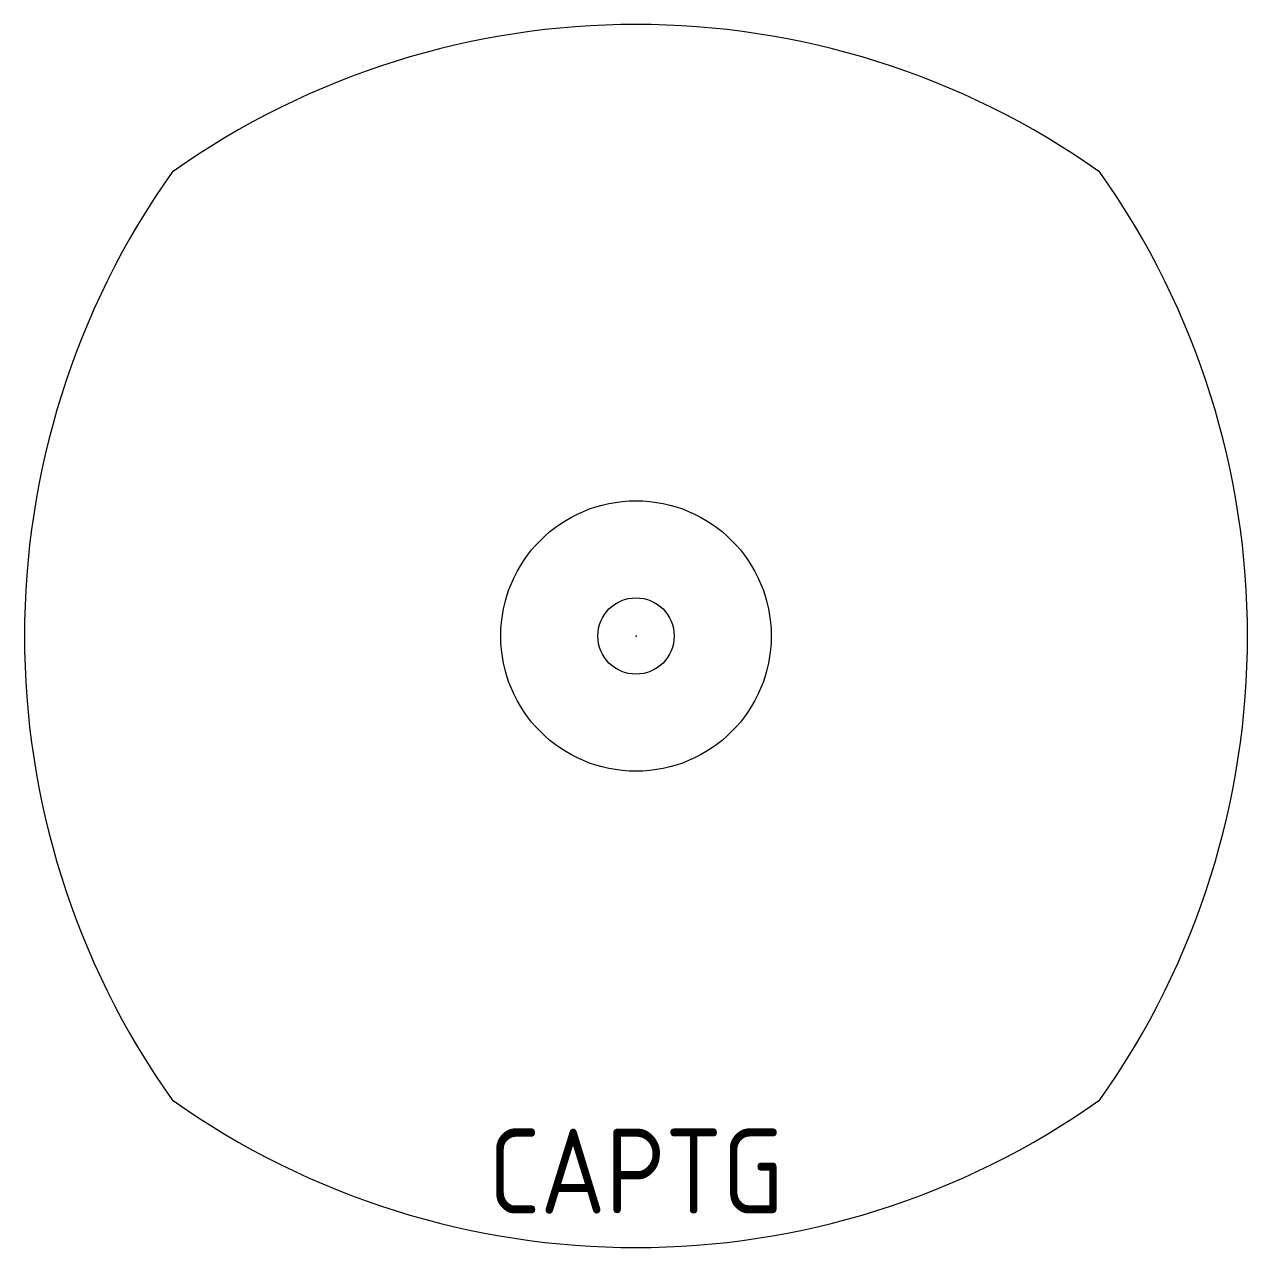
# Model space of a CAD drawing. Extents: x -18 to 18, y -18 to 18.
import ezdxf
from ezdxf.enums import TextEntityAlignment as Align

# ---------------------------------------------------------------- set-up
doc = ezdxf.new("R2010")
doc.units = 0
doc.header["$LTSCALE"] = 0.375
doc.header["$MEASUREMENT"] = 0
doc.layers.add('A-FURN-P-TABL', color=1, linetype='Continuous')
doc.layers.add('A-FURN-P-TABL-T', color=7, linetype='Continuous')
doc.styles.add('Notes', font='architxt.shx')

msp = doc.modelspace()

# ---------------------------------------------------------------- linework, layer by layer
at = {"layer": 'A-FURN-P-TABL'}
for radius in [3.98, 1.124]:
    msp.add_circle((0, 0), radius, dxfattribs=at)
for centre, start, end in [((0, -5.625), 54.6928, 125.3073), ((5.625, 0), 144.6927, 215.3072), ((-5.625, 0), 324.6927, 35.3072), ((0, 5.625), 234.6928, 305.3072)]:
    msp.add_arc(centre, 23.625, start, end, dxfattribs=at)
msp.add_point((0, 0), dxfattribs=at)
msp.add_point((0, 0), dxfattribs=at)
msp.add_point((0, 0), dxfattribs=at)
msp.add_point((0, 0), dxfattribs=at)

# ---------------------------------------------------------------- texts
at = {"layer": 'A-FURN-P-TABL-T', "style": 'Notes', "flags": 1}
for tag, s in [('CAPPN', '2036-WLAM'), ('CAPMG', 'STC'), ('CAPMC', 'BEC'), ('CAPQT', '1'), ('CAPDH', '0.000000'), ('CAPGC', '')]:
    msp.add_attdef(tag, (0, 0), s, height=0.001, dxfattribs=at)
at = {"layer": 'A-FURN-P-TABL-T', "style": 'Notes'}
msp.add_attdef('CAPTG', text='36', height=2.5, dxfattribs=at).set_placement((0, -17), align=Align.CENTER)

doc.saveas('drawing.dxf')
